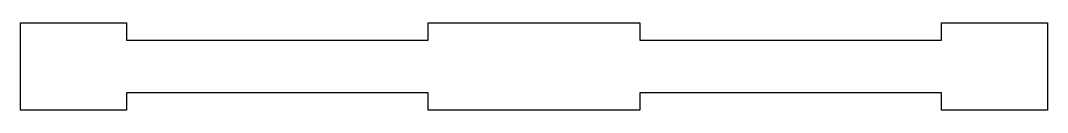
# Model space of a CAD drawing. Header units: millimetres. Extents: x -176 to 18, y -14 to 2.
import ezdxf

# ---------------------------------------------------------------- set-up
doc = ezdxf.new("R2010")
doc.units = ezdxf.units.MM
doc.layers.get('0').update_dxf_attribs({"linetype": 'CONTINUOUS'})

msp = doc.modelspace()

# ---------------------------------------------------------------- linework, layer by layer
msp.add_lwpolyline([(-98.96, 2.35), (-58.96, 2.35), (-58.96, -0.95), (-1.96, -0.95), (-1.96, 2.35), (18.04, 2.35), (18.04, -14.25), (-1.96, -14.25), (-1.96, -10.95), (-58.96, -10.95), (-58.96, -14.25), (-98.96, -14.25), (-98.96, -10.95), (-155.96, -10.95), (-155.96, -14.25), (-175.96, -14.25), (-175.96, 2.35), (-155.96, 2.35), (-155.96, -0.95), (-98.96, -0.95)], close=True)

doc.saveas('drawing.dxf')
